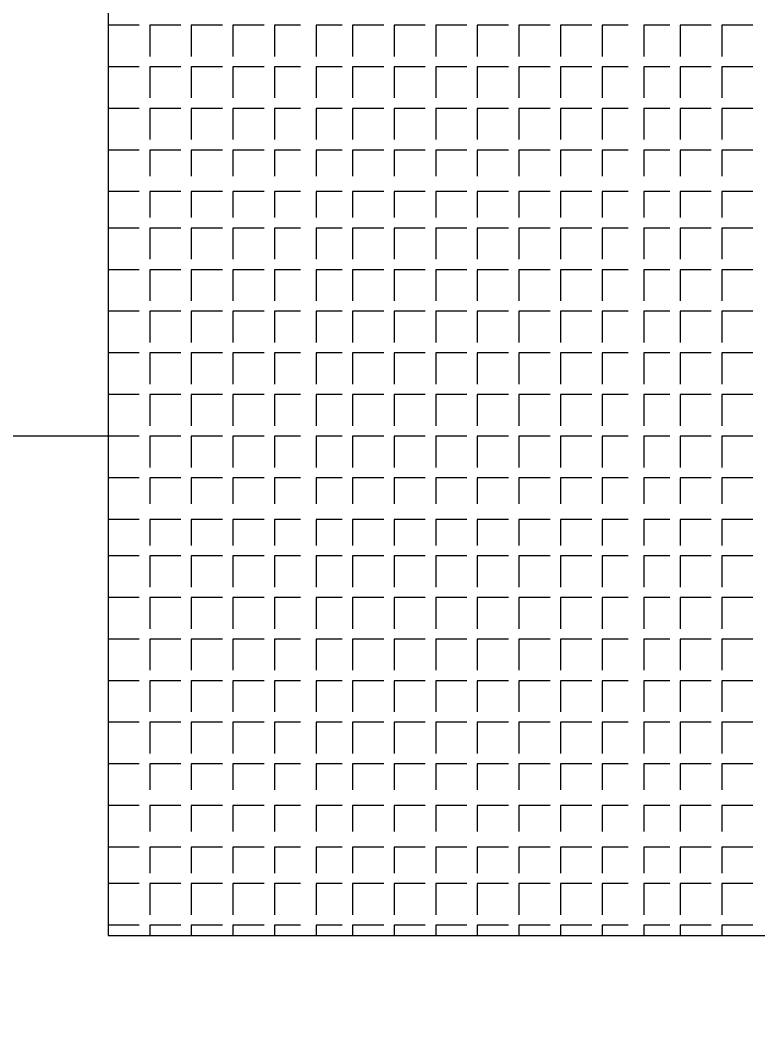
# Model space of a CAD drawing. Extents: x 69141456 to 70100388, y -33501327 to -33101377.
# Drawn here: x 69319815.6 to 69320117.4, y -33464225 to -33463817.7 of the extents above; entities that cross this region are included whole.
import ezdxf

# ---------------------------------------------------------------- set-up
doc = ezdxf.new("R2010")
doc.units = 0
doc.header["$LTSCALE"] = 100
doc.layers.add('PDF _СС_ЗВ_Кабель', color=1, linetype='Continuous')
doc.layers.add('PDF _СС_ЗВ_Оборудование', color=1, linetype='Continuous')

msp = doc.modelspace()

# ---------------------------------------------------------------- linework, layer by layer
at = {"layer": 'PDF _СС_ЗВ_Кабель', "lineweight": 30}
msp.add_lwpolyline([(69319851.68, -33463987.71), (69318629.45, -33463987.71), (69318629.45, -33467033.72), (69320236.42, -33467033.72), (69320236.42, -33467361.07)], dxfattribs=at)
at = {"layer": 'PDF _СС_ЗВ_Оборудование', "lineweight": 30}
msp.add_lwpolyline([(69321469.28, -33464191.77), (69321469.28, -33463420.17), (69319851.68, -33463420.17), (69319851.68, -33464191.77)], close=True, dxfattribs=at)
for points in [[(69319864.43, -33463819.79), (69319851.68, -33463819.79), (69319851.68, -33463832.54)], [(69319881.44, -33463819.79), (69319868.68, -33463819.79), (69319868.68, -33463832.54)], [(69319898.44, -33463819.79), (69319885.69, -33463819.79), (69319885.69, -33463832.54)], [(69319915.45, -33463819.79), (69319902.69, -33463819.79), (69319902.69, -33463832.54)], [(69319930.33, -33463819.79), (69319919.7, -33463819.79), (69319919.7, -33463832.54)], [(69319947.33, -33463819.79), (69319936.7, -33463819.79), (69319936.7, -33463832.54)], [(69319964.34, -33463819.79), (69319951.58, -33463819.79), (69319951.58, -33463832.54)], [(69319981.34, -33463819.79), (69319968.59, -33463819.79), (69319968.59, -33463832.54)], [(69319998.35, -33463819.79), (69319985.59, -33463819.79), (69319985.59, -33463832.54)], [(69320015.35, -33463819.79), (69320002.6, -33463819.79), (69320002.6, -33463832.54)], [(69320032.36, -33463819.79), (69320019.6, -33463819.79), (69320019.6, -33463832.54)], [(69320049.36, -33463819.79), (69320036.61, -33463819.79), (69320036.61, -33463832.54)], [(69320064.24, -33463819.79), (69320053.61, -33463819.79), (69320053.61, -33463832.54)], [(69320081.25, -33463819.79), (69320070.62, -33463819.79), (69320070.62, -33463832.54)], [(69320098.25, -33463819.79), (69320085.5, -33463819.79), (69320085.5, -33463832.54)], [(69320115.26, -33463819.79), (69320102.5, -33463819.79), (69320102.5, -33463832.54)], [(69319864.43, -33463836.79), (69319851.68, -33463836.79), (69319851.68, -33463849.55)], [(69319881.44, -33463836.79), (69319868.68, -33463836.79), (69319868.68, -33463849.55)], [(69319898.44, -33463836.79), (69319885.69, -33463836.79), (69319885.69, -33463849.55)], [(69319915.45, -33463836.79), (69319902.69, -33463836.79), (69319902.69, -33463849.55)], [(69319930.33, -33463836.79), (69319919.7, -33463836.79), (69319919.7, -33463849.55)], [(69319947.33, -33463836.79), (69319936.7, -33463836.79), (69319936.7, -33463849.55)], [(69319964.34, -33463836.79), (69319951.58, -33463836.79), (69319951.58, -33463849.55)], [(69319981.34, -33463836.79), (69319968.59, -33463836.79), (69319968.59, -33463849.55)], [(69319998.35, -33463836.79), (69319985.59, -33463836.79), (69319985.59, -33463849.55)], [(69320015.35, -33463836.79), (69320002.6, -33463836.79), (69320002.6, -33463849.55)], [(69320032.36, -33463836.79), (69320019.6, -33463836.79), (69320019.6, -33463849.55)], [(69320049.36, -33463836.79), (69320036.61, -33463836.79), (69320036.61, -33463849.55)], [(69320064.24, -33463836.79), (69320053.61, -33463836.79), (69320053.61, -33463849.55)], [(69320081.25, -33463836.79), (69320070.62, -33463836.79), (69320070.62, -33463849.55)], [(69320098.25, -33463836.79), (69320085.5, -33463836.79), (69320085.5, -33463849.55)], [(69320115.26, -33463836.79), (69320102.5, -33463836.79), (69320102.5, -33463849.55)], [(69319864.43, -33463853.8), (69319851.68, -33463853.8), (69319851.68, -33463866.55)], [(69319881.44, -33463853.8), (69319868.68, -33463853.8), (69319868.68, -33463866.55)], [(69319898.44, -33463853.8), (69319885.69, -33463853.8), (69319885.69, -33463866.55)], [(69319915.45, -33463853.8), (69319902.69, -33463853.8), (69319902.69, -33463866.55)], [(69319930.33, -33463853.8), (69319919.7, -33463853.8), (69319919.7, -33463866.55)], [(69319947.33, -33463853.8), (69319936.7, -33463853.8), (69319936.7, -33463866.55)], [(69319964.34, -33463853.8), (69319951.58, -33463853.8), (69319951.58, -33463866.55)], [(69319981.34, -33463853.8), (69319968.59, -33463853.8), (69319968.59, -33463866.55)], [(69319998.35, -33463853.8), (69319985.59, -33463853.8), (69319985.59, -33463866.55)], [(69320015.35, -33463853.8), (69320002.6, -33463853.8), (69320002.6, -33463866.55)], [(69320032.36, -33463853.8), (69320019.6, -33463853.8), (69320019.6, -33463866.55)], [(69320049.36, -33463853.8), (69320036.61, -33463853.8), (69320036.61, -33463866.55)], [(69320064.24, -33463853.8), (69320053.61, -33463853.8), (69320053.61, -33463866.55)], [(69320081.25, -33463853.8), (69320070.62, -33463853.8), (69320070.62, -33463866.55)], [(69320098.25, -33463853.8), (69320085.5, -33463853.8), (69320085.5, -33463866.55)], [(69320115.26, -33463853.8), (69320102.5, -33463853.8), (69320102.5, -33463866.55)], [(69319864.43, -33463870.8), (69319851.68, -33463870.8), (69319851.68, -33463881.43)], [(69319881.44, -33463870.8), (69319868.68, -33463870.8), (69319868.68, -33463881.43)], [(69319898.44, -33463870.8), (69319885.69, -33463870.8), (69319885.69, -33463881.43)], [(69319915.45, -33463870.8), (69319902.69, -33463870.8), (69319902.69, -33463881.43)], [(69319930.33, -33463870.8), (69319919.7, -33463870.8), (69319919.7, -33463881.43)], [(69319947.33, -33463870.8), (69319936.7, -33463870.8), (69319936.7, -33463881.43)], [(69319964.34, -33463870.8), (69319951.58, -33463870.8), (69319951.58, -33463881.43)], [(69319981.34, -33463870.8), (69319968.59, -33463870.8), (69319968.59, -33463881.43)], [(69319998.35, -33463870.8), (69319985.59, -33463870.8), (69319985.59, -33463881.43)], [(69320015.35, -33463870.8), (69320002.6, -33463870.8), (69320002.6, -33463881.43)], [(69320032.36, -33463870.8), (69320019.6, -33463870.8), (69320019.6, -33463881.43)], [(69320049.36, -33463870.8), (69320036.61, -33463870.8), (69320036.61, -33463881.43)], [(69320064.24, -33463870.8), (69320053.61, -33463870.8), (69320053.61, -33463881.43)], [(69320081.25, -33463870.8), (69320070.62, -33463870.8), (69320070.62, -33463881.43)], [(69320098.25, -33463870.8), (69320085.5, -33463870.8), (69320085.5, -33463881.43)], [(69320115.26, -33463870.8), (69320102.5, -33463870.8), (69320102.5, -33463881.43)], [(69319864.43, -33463887.81), (69319851.68, -33463887.81), (69319851.68, -33463898.43)], [(69319881.44, -33463887.81), (69319868.68, -33463887.81), (69319868.68, -33463898.43)], [(69319898.44, -33463887.81), (69319885.69, -33463887.81), (69319885.69, -33463898.43)], [(69319915.45, -33463887.81), (69319902.69, -33463887.81), (69319902.69, -33463898.43)], [(69319930.33, -33463887.81), (69319919.7, -33463887.81), (69319919.7, -33463898.43)], [(69319947.33, -33463887.81), (69319936.7, -33463887.81), (69319936.7, -33463898.43)], [(69319964.34, -33463887.81), (69319951.58, -33463887.81), (69319951.58, -33463898.43)], [(69319981.34, -33463887.81), (69319968.59, -33463887.81), (69319968.59, -33463898.43)], [(69319998.35, -33463887.81), (69319985.59, -33463887.81), (69319985.59, -33463898.43)], [(69320015.35, -33463887.81), (69320002.6, -33463887.81), (69320002.6, -33463898.43)], [(69320032.36, -33463887.81), (69320019.6, -33463887.81), (69320019.6, -33463898.43)], [(69320049.36, -33463887.81), (69320036.61, -33463887.81), (69320036.61, -33463898.43)], [(69320064.24, -33463887.81), (69320053.61, -33463887.81), (69320053.61, -33463898.43)], [(69320081.25, -33463887.81), (69320070.62, -33463887.81), (69320070.62, -33463898.43)], [(69320098.25, -33463887.81), (69320085.5, -33463887.81), (69320085.5, -33463898.43)], [(69320115.26, -33463887.81), (69320102.5, -33463887.81), (69320102.5, -33463898.43)], [(69319864.43, -33463902.69), (69319851.68, -33463902.69), (69319851.68, -33463915.44)], [(69319881.44, -33463902.69), (69319868.68, -33463902.69), (69319868.68, -33463915.44)], [(69319898.44, -33463902.69), (69319885.69, -33463902.69), (69319885.69, -33463915.44)], [(69319915.45, -33463902.69), (69319902.69, -33463902.69), (69319902.69, -33463915.44)], [(69319930.33, -33463902.69), (69319919.7, -33463902.69), (69319919.7, -33463915.44)], [(69319947.33, -33463902.69), (69319936.7, -33463902.69), (69319936.7, -33463915.44)], [(69319964.34, -33463902.69), (69319951.58, -33463902.69), (69319951.58, -33463915.44)], [(69319981.34, -33463902.69), (69319968.59, -33463902.69), (69319968.59, -33463915.44)], [(69319998.35, -33463902.69), (69319985.59, -33463902.69), (69319985.59, -33463915.44)], [(69320015.35, -33463902.69), (69320002.6, -33463902.69), (69320002.6, -33463915.44)], [(69320032.36, -33463902.69), (69320019.6, -33463902.69), (69320019.6, -33463915.44)], [(69320049.36, -33463902.69), (69320036.61, -33463902.69), (69320036.61, -33463915.44)], [(69320064.24, -33463902.69), (69320053.61, -33463902.69), (69320053.61, -33463915.44)], [(69320081.25, -33463902.69), (69320070.62, -33463902.69), (69320070.62, -33463915.44)], [(69320098.25, -33463902.69), (69320085.5, -33463902.69), (69320085.5, -33463915.44)], [(69320115.26, -33463902.69), (69320102.5, -33463902.69), (69320102.5, -33463915.44)], [(69319864.43, -33463919.69), (69319851.68, -33463919.69), (69319851.68, -33463932.44)], [(69319881.44, -33463919.69), (69319868.68, -33463919.69), (69319868.68, -33463932.44)], [(69319898.44, -33463919.69), (69319885.69, -33463919.69), (69319885.69, -33463932.44)], [(69319915.45, -33463919.69), (69319902.69, -33463919.69), (69319902.69, -33463932.44)], [(69319930.33, -33463919.69), (69319919.7, -33463919.69), (69319919.7, -33463932.44)], [(69319947.33, -33463919.69), (69319936.7, -33463919.69), (69319936.7, -33463932.44)], [(69319964.34, -33463919.69), (69319951.58, -33463919.69), (69319951.58, -33463932.44)], [(69319981.34, -33463919.69), (69319968.59, -33463919.69), (69319968.59, -33463932.44)], [(69319998.35, -33463919.69), (69319985.59, -33463919.69), (69319985.59, -33463932.44)], [(69320015.35, -33463919.69), (69320002.6, -33463919.69), (69320002.6, -33463932.44)], [(69320032.36, -33463919.69), (69320019.6, -33463919.69), (69320019.6, -33463932.44)], [(69320049.36, -33463919.69), (69320036.61, -33463919.69), (69320036.61, -33463932.44)], [(69320064.24, -33463919.69), (69320053.61, -33463919.69), (69320053.61, -33463932.44)], [(69320081.25, -33463919.69), (69320070.62, -33463919.69), (69320070.62, -33463932.44)], [(69320098.25, -33463919.69), (69320085.5, -33463919.69), (69320085.5, -33463932.44)], [(69320115.26, -33463919.69), (69320102.5, -33463919.69), (69320102.5, -33463932.44)], [(69319864.43, -33463936.7), (69319851.68, -33463936.7), (69319851.68, -33463949.45)], [(69319881.44, -33463936.7), (69319868.68, -33463936.7), (69319868.68, -33463949.45)], [(69319898.44, -33463936.7), (69319885.69, -33463936.7), (69319885.69, -33463949.45)], [(69319915.45, -33463936.7), (69319902.69, -33463936.7), (69319902.69, -33463949.45)], [(69319930.33, -33463936.7), (69319919.7, -33463936.7), (69319919.7, -33463949.45)], [(69319947.33, -33463936.7), (69319936.7, -33463936.7), (69319936.7, -33463949.45)], [(69319964.34, -33463936.7), (69319951.58, -33463936.7), (69319951.58, -33463949.45)], [(69319981.34, -33463936.7), (69319968.59, -33463936.7), (69319968.59, -33463949.45)], [(69319998.35, -33463936.7), (69319985.59, -33463936.7), (69319985.59, -33463949.45)], [(69320015.35, -33463936.7), (69320002.6, -33463936.7), (69320002.6, -33463949.45)], [(69320032.36, -33463936.7), (69320019.6, -33463936.7), (69320019.6, -33463949.45)], [(69320049.36, -33463936.7), (69320036.61, -33463936.7), (69320036.61, -33463949.45)], [(69320064.24, -33463936.7), (69320053.61, -33463936.7), (69320053.61, -33463949.45)], [(69320081.25, -33463936.7), (69320070.62, -33463936.7), (69320070.62, -33463949.45)], [(69320098.25, -33463936.7), (69320085.5, -33463936.7), (69320085.5, -33463949.45)], [(69320115.26, -33463936.7), (69320102.5, -33463936.7), (69320102.5, -33463949.45)], [(69319864.43, -33463953.7), (69319851.68, -33463953.7), (69319851.68, -33463966.45)], [(69319881.44, -33463953.7), (69319868.68, -33463953.7), (69319868.68, -33463966.45)], [(69319898.44, -33463953.7), (69319885.69, -33463953.7), (69319885.69, -33463966.45)], [(69319915.45, -33463953.7), (69319902.69, -33463953.7), (69319902.69, -33463966.45)], [(69319930.33, -33463953.7), (69319919.7, -33463953.7), (69319919.7, -33463966.45)], [(69319947.33, -33463953.7), (69319936.7, -33463953.7), (69319936.7, -33463966.45)], [(69319964.34, -33463953.7), (69319951.58, -33463953.7), (69319951.58, -33463966.45)], [(69319981.34, -33463953.7), (69319968.59, -33463953.7), (69319968.59, -33463966.45)], [(69319998.35, -33463953.7), (69319985.59, -33463953.7), (69319985.59, -33463966.45)], [(69320015.35, -33463953.7), (69320002.6, -33463953.7), (69320002.6, -33463966.45)], [(69320032.36, -33463953.7), (69320019.6, -33463953.7), (69320019.6, -33463966.45)], [(69320049.36, -33463953.7), (69320036.61, -33463953.7), (69320036.61, -33463966.45)], [(69320064.24, -33463953.7), (69320053.61, -33463953.7), (69320053.61, -33463966.45)], [(69320081.25, -33463953.7), (69320070.62, -33463953.7), (69320070.62, -33463966.45)], [(69320098.25, -33463953.7), (69320085.5, -33463953.7), (69320085.5, -33463966.45)], [(69320115.26, -33463953.7), (69320102.5, -33463953.7), (69320102.5, -33463966.45)], [(69319864.43, -33463970.71), (69319851.68, -33463970.71), (69319851.68, -33463983.46)], [(69319881.44, -33463970.71), (69319868.68, -33463970.71), (69319868.68, -33463983.46)], [(69319898.44, -33463970.71), (69319885.69, -33463970.71), (69319885.69, -33463983.46)], [(69319915.45, -33463970.71), (69319902.69, -33463970.71), (69319902.69, -33463983.46)], [(69319930.33, -33463970.71), (69319919.7, -33463970.71), (69319919.7, -33463983.46)], [(69319947.33, -33463970.71), (69319936.7, -33463970.71), (69319936.7, -33463983.46)], [(69319964.34, -33463970.71), (69319951.58, -33463970.71), (69319951.58, -33463983.46)], [(69319981.34, -33463970.71), (69319968.59, -33463970.71), (69319968.59, -33463983.46)], [(69319998.35, -33463970.71), (69319985.59, -33463970.71), (69319985.59, -33463983.46)], [(69320015.35, -33463970.71), (69320002.6, -33463970.71), (69320002.6, -33463983.46)], [(69320032.36, -33463970.71), (69320019.6, -33463970.71), (69320019.6, -33463983.46)], [(69320049.36, -33463970.71), (69320036.61, -33463970.71), (69320036.61, -33463983.46)], [(69320064.24, -33463970.71), (69320053.61, -33463970.71), (69320053.61, -33463983.46)], [(69320081.25, -33463970.71), (69320070.62, -33463970.71), (69320070.62, -33463983.46)], [(69320098.25, -33463970.71), (69320085.5, -33463970.71), (69320085.5, -33463983.46)], [(69320115.26, -33463970.71), (69320102.5, -33463970.71), (69320102.5, -33463983.46)], [(69319864.43, -33463987.71), (69319851.68, -33463987.71), (69319851.68, -33464000.46)], [(69319881.44, -33463987.71), (69319868.68, -33463987.71), (69319868.68, -33464000.46)], [(69319898.44, -33463987.71), (69319885.69, -33463987.71), (69319885.69, -33464000.46)], [(69319915.45, -33463987.71), (69319902.69, -33463987.71), (69319902.69, -33464000.46)], [(69319930.33, -33463987.71), (69319919.7, -33463987.71), (69319919.7, -33464000.46)], [(69319947.33, -33463987.71), (69319936.7, -33463987.71), (69319936.7, -33464000.46)], [(69319964.34, -33463987.71), (69319951.58, -33463987.71), (69319951.58, -33464000.46)], [(69319981.34, -33463987.71), (69319968.59, -33463987.71), (69319968.59, -33464000.46)], [(69319998.35, -33463987.71), (69319985.59, -33463987.71), (69319985.59, -33464000.46)], [(69320015.35, -33463987.71), (69320002.6, -33463987.71), (69320002.6, -33464000.46)], [(69320032.36, -33463987.71), (69320019.6, -33463987.71), (69320019.6, -33464000.46)], [(69320049.36, -33463987.71), (69320036.61, -33463987.71), (69320036.61, -33464000.46)], [(69320064.24, -33463987.71), (69320053.61, -33463987.71), (69320053.61, -33464000.46)], [(69320081.25, -33463987.71), (69320070.62, -33463987.71), (69320070.62, -33464000.46)], [(69320098.25, -33463987.71), (69320085.5, -33463987.71), (69320085.5, -33464000.46)], [(69320115.26, -33463987.71), (69320102.5, -33463987.71), (69320102.5, -33464000.46)], [(69319864.43, -33464004.72), (69319851.68, -33464004.72), (69319851.68, -33464015.34)], [(69319881.44, -33464004.72), (69319868.68, -33464004.72), (69319868.68, -33464015.34)], [(69319898.44, -33464004.72), (69319885.69, -33464004.72), (69319885.69, -33464015.34)], [(69319915.45, -33464004.72), (69319902.69, -33464004.72), (69319902.69, -33464015.34)], [(69319930.33, -33464004.72), (69319919.7, -33464004.72), (69319919.7, -33464015.34)], [(69319947.33, -33464004.72), (69319936.7, -33464004.72), (69319936.7, -33464015.34)], [(69319964.34, -33464004.72), (69319951.58, -33464004.72), (69319951.58, -33464015.34)], [(69319981.34, -33464004.72), (69319968.59, -33464004.72), (69319968.59, -33464015.34)], [(69319998.35, -33464004.72), (69319985.59, -33464004.72), (69319985.59, -33464015.34)], [(69320015.35, -33464004.72), (69320002.6, -33464004.72), (69320002.6, -33464015.34)], [(69320032.36, -33464004.72), (69320019.6, -33464004.72), (69320019.6, -33464015.34)], [(69320049.36, -33464004.72), (69320036.61, -33464004.72), (69320036.61, -33464015.34)], [(69320064.24, -33464004.72), (69320053.61, -33464004.72), (69320053.61, -33464015.34)], [(69320081.25, -33464004.72), (69320070.62, -33464004.72), (69320070.62, -33464015.34)], [(69320098.25, -33464004.72), (69320085.5, -33464004.72), (69320085.5, -33464015.34)], [(69320115.26, -33464004.72), (69320102.5, -33464004.72), (69320102.5, -33464015.34)], [(69319864.43, -33464021.72), (69319851.68, -33464021.72), (69319851.68, -33464032.35)], [(69319881.44, -33464021.72), (69319868.68, -33464021.72), (69319868.68, -33464032.35)], [(69319898.44, -33464021.72), (69319885.69, -33464021.72), (69319885.69, -33464032.35)], [(69319915.45, -33464021.72), (69319902.69, -33464021.72), (69319902.69, -33464032.35)], [(69319930.33, -33464021.72), (69319919.7, -33464021.72), (69319919.7, -33464032.35)], [(69319947.33, -33464021.72), (69319936.7, -33464021.72), (69319936.7, -33464032.35)], [(69319964.34, -33464021.72), (69319951.58, -33464021.72), (69319951.58, -33464032.35)], [(69319981.34, -33464021.72), (69319968.59, -33464021.72), (69319968.59, -33464032.35)], [(69319998.35, -33464021.72), (69319985.59, -33464021.72), (69319985.59, -33464032.35)], [(69320015.35, -33464021.72), (69320002.6, -33464021.72), (69320002.6, -33464032.35)], [(69320032.36, -33464021.72), (69320019.6, -33464021.72), (69320019.6, -33464032.35)], [(69320049.36, -33464021.72), (69320036.61, -33464021.72), (69320036.61, -33464032.35)], [(69320064.24, -33464021.72), (69320053.61, -33464021.72), (69320053.61, -33464032.35)], [(69320081.25, -33464021.72), (69320070.62, -33464021.72), (69320070.62, -33464032.35)], [(69320098.25, -33464021.72), (69320085.5, -33464021.72), (69320085.5, -33464032.35)], [(69320115.26, -33464021.72), (69320102.5, -33464021.72), (69320102.5, -33464032.35)], [(69319864.43, -33464036.6), (69319851.68, -33464036.6), (69319851.68, -33464049.35)], [(69319881.44, -33464036.6), (69319868.68, -33464036.6), (69319868.68, -33464049.35)], [(69319898.44, -33464036.6), (69319885.69, -33464036.6), (69319885.69, -33464049.35)], [(69319915.45, -33464036.6), (69319902.69, -33464036.6), (69319902.69, -33464049.35)], [(69319930.33, -33464036.6), (69319919.7, -33464036.6), (69319919.7, -33464049.35)], [(69319947.33, -33464036.6), (69319936.7, -33464036.6), (69319936.7, -33464049.35)], [(69319964.34, -33464036.6), (69319951.58, -33464036.6), (69319951.58, -33464049.35)], [(69319981.34, -33464036.6), (69319968.59, -33464036.6), (69319968.59, -33464049.35)], [(69319998.35, -33464036.6), (69319985.59, -33464036.6), (69319985.59, -33464049.35)], [(69320015.35, -33464036.6), (69320002.6, -33464036.6), (69320002.6, -33464049.35)], [(69320032.36, -33464036.6), (69320019.6, -33464036.6), (69320019.6, -33464049.35)], [(69320049.36, -33464036.6), (69320036.61, -33464036.6), (69320036.61, -33464049.35)], [(69320064.24, -33464036.6), (69320053.61, -33464036.6), (69320053.61, -33464049.35)], [(69320081.25, -33464036.6), (69320070.62, -33464036.6), (69320070.62, -33464049.35)], [(69320098.25, -33464036.6), (69320085.5, -33464036.6), (69320085.5, -33464049.35)], [(69320115.26, -33464036.6), (69320102.5, -33464036.6), (69320102.5, -33464049.35)], [(69319864.43, -33464053.6), (69319851.68, -33464053.6), (69319851.68, -33464066.36)], [(69319881.44, -33464053.6), (69319868.68, -33464053.6), (69319868.68, -33464066.36)], [(69319898.44, -33464053.6), (69319885.69, -33464053.6), (69319885.69, -33464066.36)], [(69319915.45, -33464053.6), (69319902.69, -33464053.6), (69319902.69, -33464066.36)], [(69319930.33, -33464053.6), (69319919.7, -33464053.6), (69319919.7, -33464066.36)], [(69319947.33, -33464053.6), (69319936.7, -33464053.6), (69319936.7, -33464066.36)], [(69319964.34, -33464053.6), (69319951.58, -33464053.6), (69319951.58, -33464066.36)], [(69319981.34, -33464053.6), (69319968.59, -33464053.6), (69319968.59, -33464066.36)], [(69319998.35, -33464053.6), (69319985.59, -33464053.6), (69319985.59, -33464066.36)], [(69320015.35, -33464053.6), (69320002.6, -33464053.6), (69320002.6, -33464066.36)], [(69320032.36, -33464053.6), (69320019.6, -33464053.6), (69320019.6, -33464066.36)], [(69320049.36, -33464053.6), (69320036.61, -33464053.6), (69320036.61, -33464066.36)], [(69320064.24, -33464053.6), (69320053.61, -33464053.6), (69320053.61, -33464066.36)], [(69320081.25, -33464053.6), (69320070.62, -33464053.6), (69320070.62, -33464066.36)], [(69320098.25, -33464053.6), (69320085.5, -33464053.6), (69320085.5, -33464066.36)], [(69320115.26, -33464053.6), (69320102.5, -33464053.6), (69320102.5, -33464066.36)], [(69319864.43, -33464070.61), (69319851.68, -33464070.61), (69319851.68, -33464083.36)], [(69319881.44, -33464070.61), (69319868.68, -33464070.61), (69319868.68, -33464083.36)], [(69319898.44, -33464070.61), (69319885.69, -33464070.61), (69319885.69, -33464083.36)], [(69319915.45, -33464070.61), (69319902.69, -33464070.61), (69319902.69, -33464083.36)], [(69319930.33, -33464070.61), (69319919.7, -33464070.61), (69319919.7, -33464083.36)], [(69319947.33, -33464070.61), (69319936.7, -33464070.61), (69319936.7, -33464083.36)], [(69319964.34, -33464070.61), (69319951.58, -33464070.61), (69319951.58, -33464083.36)], [(69319981.34, -33464070.61), (69319968.59, -33464070.61), (69319968.59, -33464083.36)], [(69319998.35, -33464070.61), (69319985.59, -33464070.61), (69319985.59, -33464083.36)], [(69320015.35, -33464070.61), (69320002.6, -33464070.61), (69320002.6, -33464083.36)], [(69320032.36, -33464070.61), (69320019.6, -33464070.61), (69320019.6, -33464083.36)], [(69320049.36, -33464070.61), (69320036.61, -33464070.61), (69320036.61, -33464083.36)], [(69320064.24, -33464070.61), (69320053.61, -33464070.61), (69320053.61, -33464083.36)], [(69320081.25, -33464070.61), (69320070.62, -33464070.61), (69320070.62, -33464083.36)], [(69320098.25, -33464070.61), (69320085.5, -33464070.61), (69320085.5, -33464083.36)], [(69320115.26, -33464070.61), (69320102.5, -33464070.61), (69320102.5, -33464083.36)], [(69319864.43, -33464087.61), (69319851.68, -33464087.61), (69319851.68, -33464100.37)], [(69319881.44, -33464087.61), (69319868.68, -33464087.61), (69319868.68, -33464100.37)], [(69319898.44, -33464087.61), (69319885.69, -33464087.61), (69319885.69, -33464100.37)], [(69319915.45, -33464087.61), (69319902.69, -33464087.61), (69319902.69, -33464100.37)], [(69319930.33, -33464087.61), (69319919.7, -33464087.61), (69319919.7, -33464100.37)], [(69319947.33, -33464087.61), (69319936.7, -33464087.61), (69319936.7, -33464100.37)], [(69319964.34, -33464087.61), (69319951.58, -33464087.61), (69319951.58, -33464100.37)], [(69319981.34, -33464087.61), (69319968.59, -33464087.61), (69319968.59, -33464100.37)], [(69319998.35, -33464087.61), (69319985.59, -33464087.61), (69319985.59, -33464100.37)], [(69320015.35, -33464087.61), (69320002.6, -33464087.61), (69320002.6, -33464100.37)], [(69320032.36, -33464087.61), (69320019.6, -33464087.61), (69320019.6, -33464100.37)], [(69320049.36, -33464087.61), (69320036.61, -33464087.61), (69320036.61, -33464100.37)], [(69320064.24, -33464087.61), (69320053.61, -33464087.61), (69320053.61, -33464100.37)], [(69320081.25, -33464087.61), (69320070.62, -33464087.61), (69320070.62, -33464100.37)], [(69320098.25, -33464087.61), (69320085.5, -33464087.61), (69320085.5, -33464100.37)], [(69320115.26, -33464087.61), (69320102.5, -33464087.61), (69320102.5, -33464100.37)], [(69319864.43, -33464104.62), (69319851.68, -33464104.62), (69319851.68, -33464117.37)], [(69319881.44, -33464104.62), (69319868.68, -33464104.62), (69319868.68, -33464117.37)], [(69319898.44, -33464104.62), (69319885.69, -33464104.62), (69319885.69, -33464117.37)], [(69319915.45, -33464104.62), (69319902.69, -33464104.62), (69319902.69, -33464117.37)], [(69319930.33, -33464104.62), (69319919.7, -33464104.62), (69319919.7, -33464117.37)], [(69319947.33, -33464104.62), (69319936.7, -33464104.62), (69319936.7, -33464117.37)], [(69319964.34, -33464104.62), (69319951.58, -33464104.62), (69319951.58, -33464117.37)], [(69319981.34, -33464104.62), (69319968.59, -33464104.62), (69319968.59, -33464117.37)], [(69319998.35, -33464104.62), (69319985.59, -33464104.62), (69319985.59, -33464117.37)], [(69320015.35, -33464104.62), (69320002.6, -33464104.62), (69320002.6, -33464117.37)], [(69320032.36, -33464104.62), (69320019.6, -33464104.62), (69320019.6, -33464117.37)], [(69320049.36, -33464104.62), (69320036.61, -33464104.62), (69320036.61, -33464117.37)], [(69320064.24, -33464104.62), (69320053.61, -33464104.62), (69320053.61, -33464117.37)], [(69320081.25, -33464104.62), (69320070.62, -33464104.62), (69320070.62, -33464117.37)], [(69320098.25, -33464104.62), (69320085.5, -33464104.62), (69320085.5, -33464117.37)], [(69320115.26, -33464104.62), (69320102.5, -33464104.62), (69320102.5, -33464117.37)], [(69319864.43, -33464121.62), (69319851.68, -33464121.62), (69319851.68, -33464132.25)], [(69319881.44, -33464121.62), (69319868.68, -33464121.62), (69319868.68, -33464132.25)], [(69319898.44, -33464121.62), (69319885.69, -33464121.62), (69319885.69, -33464132.25)], [(69319915.45, -33464121.62), (69319902.69, -33464121.62), (69319902.69, -33464132.25)], [(69319930.33, -33464121.62), (69319919.7, -33464121.62), (69319919.7, -33464132.25)], [(69319947.33, -33464121.62), (69319936.7, -33464121.62), (69319936.7, -33464132.25)], [(69319964.34, -33464121.62), (69319951.58, -33464121.62), (69319951.58, -33464132.25)], [(69319981.34, -33464121.62), (69319968.59, -33464121.62), (69319968.59, -33464132.25)], [(69319998.35, -33464121.62), (69319985.59, -33464121.62), (69319985.59, -33464132.25)], [(69320015.35, -33464121.62), (69320002.6, -33464121.62), (69320002.6, -33464132.25)], [(69320032.36, -33464121.62), (69320019.6, -33464121.62), (69320019.6, -33464132.25)], [(69320049.36, -33464121.62), (69320036.61, -33464121.62), (69320036.61, -33464132.25)], [(69320064.24, -33464121.62), (69320053.61, -33464121.62), (69320053.61, -33464132.25)], [(69320081.25, -33464121.62), (69320070.62, -33464121.62), (69320070.62, -33464132.25)], [(69320098.25, -33464121.62), (69320085.5, -33464121.62), (69320085.5, -33464132.25)], [(69320115.26, -33464121.62), (69320102.5, -33464121.62), (69320102.5, -33464132.25)], [(69319864.43, -33464138.63), (69319851.68, -33464138.63), (69319851.68, -33464149.26)], [(69319881.44, -33464138.63), (69319868.68, -33464138.63), (69319868.68, -33464149.26)], [(69319898.44, -33464138.63), (69319885.69, -33464138.63), (69319885.69, -33464149.26)], [(69319915.45, -33464138.63), (69319902.69, -33464138.63), (69319902.69, -33464149.26)], [(69319930.33, -33464138.63), (69319919.7, -33464138.63), (69319919.7, -33464149.26)], [(69319947.33, -33464138.63), (69319936.7, -33464138.63), (69319936.7, -33464149.26)], [(69319964.34, -33464138.63), (69319951.58, -33464138.63), (69319951.58, -33464149.26)], [(69319981.34, -33464138.63), (69319968.59, -33464138.63), (69319968.59, -33464149.26)], [(69319998.35, -33464138.63), (69319985.59, -33464138.63), (69319985.59, -33464149.26)], [(69320015.35, -33464138.63), (69320002.6, -33464138.63), (69320002.6, -33464149.26)], [(69320032.36, -33464138.63), (69320019.6, -33464138.63), (69320019.6, -33464149.26)], [(69320049.36, -33464138.63), (69320036.61, -33464138.63), (69320036.61, -33464149.26)], [(69320064.24, -33464138.63), (69320053.61, -33464138.63), (69320053.61, -33464149.26)], [(69320081.25, -33464138.63), (69320070.62, -33464138.63), (69320070.62, -33464149.26)], [(69320098.25, -33464138.63), (69320085.5, -33464138.63), (69320085.5, -33464149.26)], [(69320115.26, -33464138.63), (69320102.5, -33464138.63), (69320102.5, -33464149.26)], [(69319864.43, -33464155.63), (69319851.68, -33464155.63), (69319851.68, -33464166.26)], [(69319881.44, -33464155.63), (69319868.68, -33464155.63), (69319868.68, -33464166.26)], [(69319898.44, -33464155.63), (69319885.69, -33464155.63), (69319885.69, -33464166.26)], [(69319915.45, -33464155.63), (69319902.69, -33464155.63), (69319902.69, -33464166.26)], [(69319930.33, -33464155.63), (69319919.7, -33464155.63), (69319919.7, -33464166.26)], [(69319947.33, -33464155.63), (69319936.7, -33464155.63), (69319936.7, -33464166.26)], [(69319964.34, -33464155.63), (69319951.58, -33464155.63), (69319951.58, -33464166.26)], [(69319981.34, -33464155.63), (69319968.59, -33464155.63), (69319968.59, -33464166.26)], [(69319998.35, -33464155.63), (69319985.59, -33464155.63), (69319985.59, -33464166.26)], [(69320015.35, -33464155.63), (69320002.6, -33464155.63), (69320002.6, -33464166.26)], [(69320032.36, -33464155.63), (69320019.6, -33464155.63), (69320019.6, -33464166.26)], [(69320049.36, -33464155.63), (69320036.61, -33464155.63), (69320036.61, -33464166.26)], [(69320064.24, -33464155.63), (69320053.61, -33464155.63), (69320053.61, -33464166.26)], [(69320081.25, -33464155.63), (69320070.62, -33464155.63), (69320070.62, -33464166.26)], [(69320098.25, -33464155.63), (69320085.5, -33464155.63), (69320085.5, -33464166.26)], [(69320115.26, -33464155.63), (69320102.5, -33464155.63), (69320102.5, -33464166.26)], [(69319864.43, -33464170.51), (69319851.68, -33464170.51), (69319851.68, -33464183.27)], [(69319881.44, -33464170.51), (69319868.68, -33464170.51), (69319868.68, -33464183.27)], [(69319898.44, -33464170.51), (69319885.69, -33464170.51), (69319885.69, -33464183.27)], [(69319915.45, -33464170.51), (69319902.69, -33464170.51), (69319902.69, -33464183.27)], [(69319930.33, -33464170.51), (69319919.7, -33464170.51), (69319919.7, -33464183.27)], [(69319947.33, -33464170.51), (69319936.7, -33464170.51), (69319936.7, -33464183.27)], [(69319964.34, -33464170.51), (69319951.58, -33464170.51), (69319951.58, -33464183.27)], [(69319981.34, -33464170.51), (69319968.59, -33464170.51), (69319968.59, -33464183.27)], [(69319998.35, -33464170.51), (69319985.59, -33464170.51), (69319985.59, -33464183.27)], [(69320015.35, -33464170.51), (69320002.6, -33464170.51), (69320002.6, -33464183.27)], [(69320032.36, -33464170.51), (69320019.6, -33464170.51), (69320019.6, -33464183.27)], [(69320049.36, -33464170.51), (69320036.61, -33464170.51), (69320036.61, -33464183.27)], [(69320064.24, -33464170.51), (69320053.61, -33464170.51), (69320053.61, -33464183.27)], [(69320081.25, -33464170.51), (69320070.62, -33464170.51), (69320070.62, -33464183.27)], [(69320098.25, -33464170.51), (69320085.5, -33464170.51), (69320085.5, -33464183.27)], [(69320115.26, -33464170.51), (69320102.5, -33464170.51), (69320102.5, -33464183.27)], [(69319864.43, -33464187.52), (69319851.68, -33464187.52), (69319851.68, -33464191.77)], [(69319881.44, -33464187.52), (69319868.68, -33464187.52), (69319868.68, -33464191.77)], [(69319898.44, -33464187.52), (69319885.69, -33464187.52), (69319885.69, -33464191.77)], [(69319915.45, -33464187.52), (69319902.69, -33464187.52), (69319902.69, -33464191.77)], [(69319930.33, -33464187.52), (69319919.7, -33464187.52), (69319919.7, -33464191.77)], [(69319947.33, -33464187.52), (69319936.7, -33464187.52), (69319936.7, -33464191.77)], [(69319964.34, -33464187.52), (69319951.58, -33464187.52), (69319951.58, -33464191.77)], [(69319981.34, -33464187.52), (69319968.59, -33464187.52), (69319968.59, -33464191.77)], [(69319998.35, -33464187.52), (69319985.59, -33464187.52), (69319985.59, -33464191.77)], [(69320015.35, -33464187.52), (69320002.6, -33464187.52), (69320002.6, -33464191.77)], [(69320032.36, -33464187.52), (69320019.6, -33464187.52), (69320019.6, -33464191.77)], [(69320049.36, -33464187.52), (69320036.61, -33464187.52), (69320036.61, -33464191.77)], [(69320064.24, -33464187.52), (69320053.61, -33464187.52), (69320053.61, -33464191.77)], [(69320081.25, -33464187.52), (69320070.62, -33464187.52), (69320070.62, -33464191.77)], [(69320098.25, -33464187.52), (69320085.5, -33464187.52), (69320085.5, -33464191.77)], [(69320115.26, -33464187.52), (69320102.5, -33464187.52), (69320102.5, -33464191.77)]]:
    msp.add_lwpolyline(points, dxfattribs=at)

doc.saveas('drawing.dxf')
